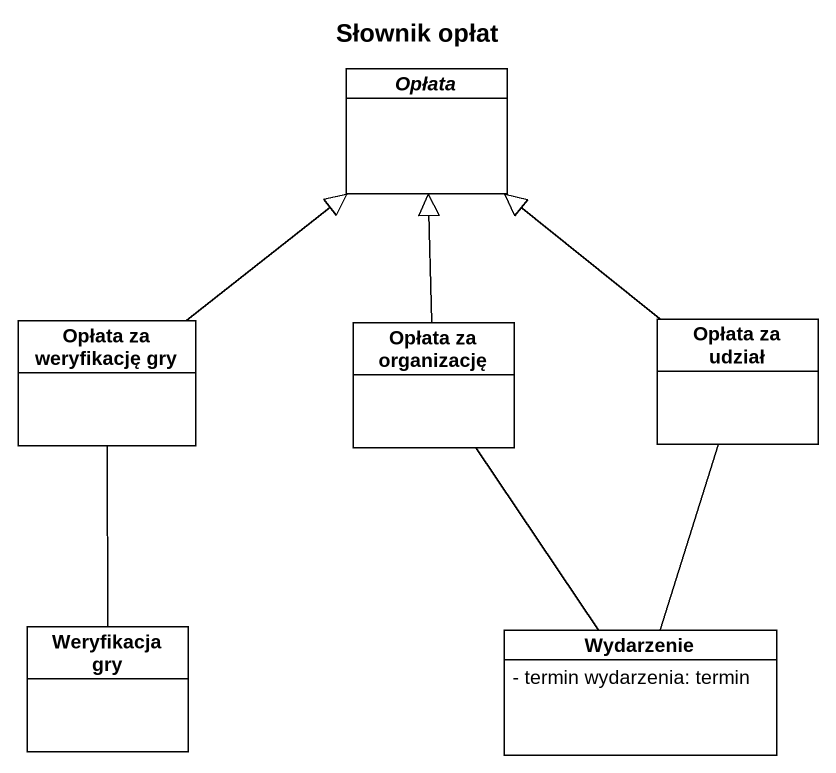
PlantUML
@startuml
title Słownik opłat
hide circle
hide empty members
skinparam classAttributeIconSize 0
abstract class Opłata
class "Opłata za udział" as Opłata_za_udział
class "Opłata za weryfikację gry" as Opłata_za_weryfikację_gry
class "Opłata za organizację" as Opłata_za_organizację
class "Weryfikacja gry" as Weryfikacja_gry
class Wydarzenie {
  - termin wydarzenia: termin
}
Opłata_za_udział -up-|> Opłata
Opłata_za_udział -- Wydarzenie
Opłata_za_weryfikację_gry -up-|> Opłata
Opłata_za_weryfikację_gry -- Weryfikacja_gry
Opłata_za_organizację -up-|> Opłata
Opłata_za_organizację -- Wydarzenie
@enduml
